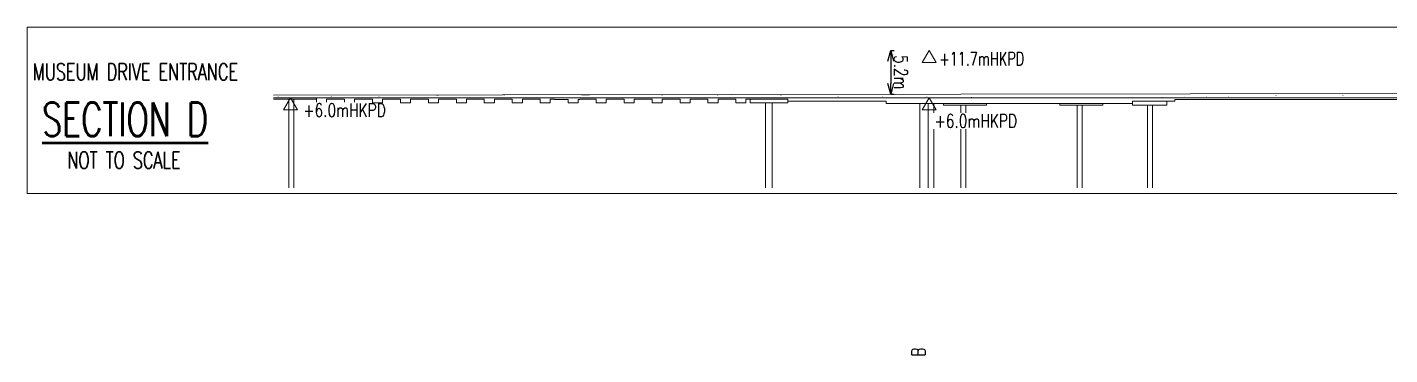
# Model space of a CAD drawing. Header units: millimetres. Extents: x 829698 to 839067, y 817400 to 823544.
# Drawn here: x 832009 to 832821, y 823349 to 823544 of the extents above; entities that cross this region are included whole.
import ezdxf
from ezdxf.enums import TextEntityAlignment as Align

# ---------------------------------------------------------------- set-up
doc = ezdxf.new("R2010")
doc.units = ezdxf.units.MM
for name, color, linetype, lineweight in [('01-feature', 8, 'Continuous', 13), ('01-txt', 7, 'Continuous', 20), ('02-txt', 7, 'Continuous', 25)]:
    doc.layers.add(name, color=color, linetype=linetype, lineweight=lineweight)
doc.layers.add('viewport', color=2, linetype='Continuous', lineweight=20, plot=False)
doc.styles.add('ROMANS', font='romans.shx', dxfattribs={"width": 0.75})
doc.styles.get("Standard").update_dxf_attribs({"font": 'arial.ttf'})
doc.dimstyles.new('ISO-25', dxfattribs={"dimtxt": 2.5, "dimasz": 2.5, "dimexe": 1.25, "dimexo": 0.625, "dimtad": 1, "dimtxsty": 'Standard', "dimcen": 2.5, "dimadec": 0, "dimazin": 0, "dimtfac": 1, "dimtmove": 0, "dimatfit": 3, "dimfxl": 1, "dimarcsym": 0})

# ---------------------------------------------------------------- blocks, each defined once
blk = doc.blocks.new('_Open30')
at = {"color": 0, "linetype": 'ByBlock', "lineweight": -2}
for p, q in [((-1, 0.27), (0, 0)), ((0, 0), (-1, -0.27)), ((0, 0), (-1, 0))]:
    blk.add_line(p, q, dxfattribs=at)
blk = doc.blocks.new('*D86')
at = {"layer": '01-txt', "color": 0, "lineweight": -2, "ltscale": 4, "transparency": 16777216}
for p, q in [((832523.58, 823530.33), (832525.42, 823530.33)), ((832523.43, 823523.93), (832523.45, 823510.49)), ((832523.46, 823504.09), (832525.46, 823504.09))]:
    blk.add_line(p, q, dxfattribs=at)
at = {"layer": 'Defpoints', "color": 0, "ltscale": 4, "transparency": 16777216}
for p in [(832523.08, 823530.33, 1), (832523.11, 823504.09), (832523.46, 823504.09)]:
    blk.add_point(p, dxfattribs=at)
at = {"layer": '01-txt', "color": 0, "lineweight": -2, "ltscale": 4, "transparency": 16777216, "xscale": 6.4, "yscale": 6.4, "zscale": 6.4}
for p, rotation in [((832523.42, 823530.33), 90.07894369158399), ((832523.46, 823504.09), 270.078943691584)]:
    blk.add_blockref('_Open30', p, dxfattribs=dict(at, rotation=rotation))
at = {"layer": '01-txt', "color": 0, "ltscale": 4, "transparency": 16777216, "insert": (832529.44, 823517.22), "char_height": 8, "attachment_point": 5, "rotation": 270.07894, "style": 'ROMANS'}
blk.add_mtext('5.2m', dxfattribs=at)

msp = doc.modelspace()

# ---------------------------------------------------------------- linework, layer by layer
at = {"layer": '01-feature'}
for p, q in [((832881.274, 823504.58), (832155.502, 823503.58)), ((832164.593, 823501.23, 1), (832164.593, 823448.257, 1)), ((832167.593, 823448.257, 1), (832167.593, 823501.23, 1)), ((832439.593, 823499.08, 1), (832439.593, 823501.23, 1)), ((832439.593, 823499.08, 1), (832462.093, 823499.08, 1)), ((832448.843, 823499.08, 1), (832448.843, 823448.257, 1)), ((832452.843, 823448.257, 1), (832452.843, 823499.08, 1)), ((832462.093, 823499.08, 1), (832462.093, 823500.08, 1)), ((832540.73, 823498.58, 1), (832540.73, 823448.257, 1)), ((832545.723, 823498.58, 1), (832545.723, 823448.257, 1)), ((832549.051, 823498.58, 1), (832549.051, 823448.257, 1)), ((832554.945, 823497.58, 1), (832554.945, 823498.58, 1)), ((832570.337, 823497.58, 1), (832554.945, 823497.58, 1)), ((832565.172, 823497.58, 1), (832565.172, 823448.257, 1)), ((832568.292, 823497.58, 1), (832568.292, 823448.257, 1)), ((832580.599, 823497.58, 1), (832570.337, 823497.58, 1)), ((832580.599, 823497.58, 1), (832580.599, 823498.58, 1)), ((832624.282, 823497.58, 1), (832624.282, 823498.58, 1)), ((832639.675, 823497.58, 1), (832624.282, 823497.58, 1)), ((832634.509, 823497.58, 1), (832634.509, 823448.257, 1)), ((832637.63, 823448.257, 1), (832637.63, 823497.58, 1)), ((832649.937, 823497.58, 1), (832639.675, 823497.58, 1)), ((832649.937, 823497.58, 1), (832649.937, 823498.58, 1)), ((832667.595, 823500.08, 1), (832687.974, 823500.08, 1)), ((832667.595, 823500.08, 1), (832667.595, 823497.58, 1)), ((832667.595, 823497.58, 1), (832687.974, 823497.58, 1)), ((832678.715, 823497.58, 1), (832676.459, 823497.58, 1)), ((832676.459, 823497.58, 1), (832676.459, 823448.257, 1)), ((832679.579, 823448.257, 1), (832679.579, 823497.58, 1)), ((832687.974, 823500.08, 1), (832687.974, 823497.58, 1))]:
    msp.add_line(p, q, dxfattribs=at)
at = {"layer": '01-feature', "const_width": 0.005, "elevation": 1}
msp.add_lwpolyline([(832155.502, 823502.58), (832180.606, 823502.73), (832230.606, 823503.08), (832280.606, 823503.33), (832330.606, 823503.58), (832380.606, 823503.63), (832430.606, 823503.33), (832480.606, 823503.08), (832530.606, 823502.705), (832580.606, 823502.33), (832630.606, 823502.08), (832680.606, 823502.33), (832730.606, 823503.08), (832780.606, 823503.33), (832830.606, 823503.58), (832880.606, 823504.08), (832930.606, 823504.33), (832980.606, 823504.33), (833030.606, 823503.33), (833080.606, 823501.83), (833130.606, 823499.08), (833166.382, 823497.783)], dxfattribs=at)
at = {"layer": '01-feature'}
for points in [[(832155.502, 823502.08), (832181.173, 823502.08), (832181.173, 823501.23), (832155.502, 823501.23)], [(832828.106, 823502.08), (832778.106, 823502.08), (832728.106, 823502.08), (832692.778, 823502.08), (832678.106, 823502.08), (832509.552, 823502.08), (832500.843, 823502.08), (832463.343, 823502.08), (832437.173, 823502.08), (832431.173, 823502.08), (832420.508, 823502.08), (832414.508, 823502.08), (832408.343, 823502.08), (832403.843, 823502.08), (832400.843, 823502.08), (832397.843, 823502.08), (832387.173, 823502.08), (832381.173, 823502.08), (832370.508, 823502.08), (832364.508, 823502.08), (832353.843, 823502.08), (832353.343, 823502.08), (832350.843, 823502.08), (832347.843, 823502.08), (832320.509, 823502.08), (832314.509, 823502.08), (832303.843, 823502.08), (832298.343, 823502.08), (832297.843, 823502.08), (832287.176, 823502.08), (832281.176, 823502.08), (832270.509, 823502.08), (832264.509, 823502.08), (832253.843, 823502.08), (832250.843, 823502.08), (832247.843, 823502.08), (832237.176, 823502.08), (832231.176, 823502.08), (832220.509, 823502.08), (832214.509, 823502.08), (832203.843, 823502.08), (832197.843, 823502.08), (832187.173, 823502.08), (832181.173, 823502.08), (832181.173, 823501.23), (832181.173, 823499.08), (832187.173, 823499.08), (832187.173, 823501.23), (832197.843, 823501.23), (832197.843, 823499.08), (832203.843, 823499.08), (832203.843, 823501.23), (832214.509, 823501.23), (832214.509, 823499.08), (832220.509, 823499.08), (832220.509, 823501.23), (832231.176, 823501.23), (832231.176, 823499.08), (832237.176, 823499.08), (832237.176, 823501.23), (832247.843, 823501.23), (832247.843, 823499.08), (832250.843, 823499.08), (832253.843, 823499.08), (832253.843, 823501.23), (832264.509, 823501.23), (832264.509, 823499.08), (832270.509, 823499.08), (832270.509, 823501.23), (832281.176, 823501.23), (832281.176, 823499.08), (832287.176, 823499.08), (832287.176, 823501.23), (832297.843, 823501.23), (832297.843, 823499.08), (832298.343, 823499.08), (832303.843, 823499.08), (832303.843, 823501.23), (832314.509, 823501.23), (832314.509, 823499.08), (832320.509, 823499.08), (832320.509, 823501.23), (832323.111, 823501.23), (832323.111, 823501.08), (832331.088, 823501.08), (832331.088, 823499.08), (832337.088, 823499.08), (832337.088, 823501.08), (832338.111, 823501.08), (832338.111, 823501.23), (832347.843, 823501.23), (832347.843, 823499.08), (832350.843, 823499.08), (832353.343, 823499.08), (832353.843, 823499.08), (832353.843, 823501.23), (832364.508, 823501.23), (832364.508, 823499.08), (832370.508, 823499.08), (832370.508, 823501.23), (832381.173, 823501.23), (832381.173, 823499.08), (832387.173, 823499.08), (832387.173, 823501.23), (832397.843, 823501.23), (832397.843, 823499.08), (832400.843, 823499.08), (832403.843, 823499.08), (832403.843, 823501.23), (832408.343, 823501.23), (832414.508, 823501.23), (832414.508, 823499.08), (832420.508, 823499.08), (832420.508, 823501.23), (832431.173, 823501.23), (832431.173, 823499.08), (832437.173, 823499.08), (832437.173, 823501.23), (832462.093, 823501.23), (832462.093, 823500.08), (832463.343, 823500.08), (832500.843, 823500.08), (832509.552, 823500.08), (832509.552, 823500.08), (832518.415, 823500.08), (832520.819, 823500.08), (832520.819, 823498.58), (832667.595, 823498.58), (832667.595, 823500.08), (832678.106, 823500.08), (832687.974, 823500.08), (832692.778, 823500.08), (832692.778, 823501.08), (832728.106, 823501.08), (832778.106, 823501.08), (832828.106, 823501.08)]]:
    msp.add_lwpolyline(points, dxfattribs=at)
at = {"layer": '02-txt', "lineweight": 20, "elevation": 1}
msp.add_lwpolyline([(832546.355, 823530.33), (832542.198, 823523.13), (832550.512, 823523.13)], close=True, dxfattribs=at)
at = {"layer": '02-txt', "lineweight": 20}
for points in [[(832165.583, 823502.08), (832161.426, 823494.88), (832169.74, 823494.88)], [(832546.376, 823502.08), (832550.532, 823494.88), (832542.219, 823494.88)]]:
    msp.add_lwpolyline(points, close=True, dxfattribs=at)

# ---------------------------------------------------------------- texts
at = {"layer": '01-feature', "style": 'ROMANS', "width": 0.7}
msp.add_text('MUSEUM DRIVE ENTRANCE', height=10, rotation=0.018576, dxfattribs=at).set_placement((832011.986, 823512.474))
at = {"layer": '01-txt', "lineweight": 20, "style": 'ROMANS', "width": 0.7}
msp.add_text('+11.7mHKPD', height=8, dxfattribs=at).set_placement((832552.326, 823525.321, 1), align=Align.MIDDLE_LEFT)
at = {"layer": '01-txt', "style": 'ROMANS', "width": 0.75}
msp.add_text('B', height=8, rotation=90, dxfattribs=at).set_placement((832543.992, 823350.425, 1), align=Align.CENTER)
at = {"layer": '02-txt', "lineweight": 50, "style": 'ROMANS', "width": 0.7}
msp.add_text('%%USECTION D', height=20, rotation=0.018577, dxfattribs=at).set_placement((832017.501, 823479.141))
at = {"layer": '02-txt', "lineweight": 25, "style": 'ROMANS', "width": 0.7}
msp.add_text('NOT TO SCALE', height=10, rotation=0.018577, dxfattribs=at).set_placement((832032.633, 823459.836))

# ---------------------------------------------------------------- dimensions: what is measured, and where the dimension line sits
at = {"layer": '01-txt', "ltscale": 4}
dim = msp.add_linear_dim(base=(832523.457, 823504.087), p1=(832523.077, 823530.33, 1), p2=(832523.113, 823504.087), angle=270.078944, text='5.2m', dimstyle='ISO-25', override={"dimtxt": 8, "dimasz": 6.4, "dimexe": 2, "dimexo": 2, "dimgap": 2, "dimtxsty": 'ROMANS', "dimblk1": 'Open30', "dimblk2": 'Open30', "dimsah": 1, "dimdle": 1, "dimfxl": 2, "dimfxlon": 1, "dimarcsym": 2}, dxfattribs=at)
dim.commit()
dim.dimension.update_dxf_attribs({"geometry": '*D86', "text_midpoint": (832529.439, 823517.217)})

# ---------------------------------------------------------------- next in the draw order: texts
at = {"layer": '01-txt', "lineweight": 20, "char_height": 8, "attachment_point": 1, "style": 'ROMANS', "bg_fill": 3, "box_fill_scale": 1.1, "bg_fill_color": 256, "bg_fill_transparency": 0}
for insert in [(832173.262, 823498.613), (832549.607, 823492.216)]:
    msp.add_mtext_dynamic_manual_height_columns('+6.0mHKPD', width=36.26378, gutter_width=12.5, heights=[0], dxfattribs=dict(at, insert=insert))

# ---------------------------------------------------------------- next in the draw order: linework, layer by layer
at = {"layer": 'viewport', "ltscale": 4}
msp.add_lwpolyline([(834563.153, 823444.887), (832008.696, 823444.887), (832008.696, 823544.108), (834563.153, 823544.108)], close=True, dxfattribs=at)

doc.saveas('drawing.dxf')
